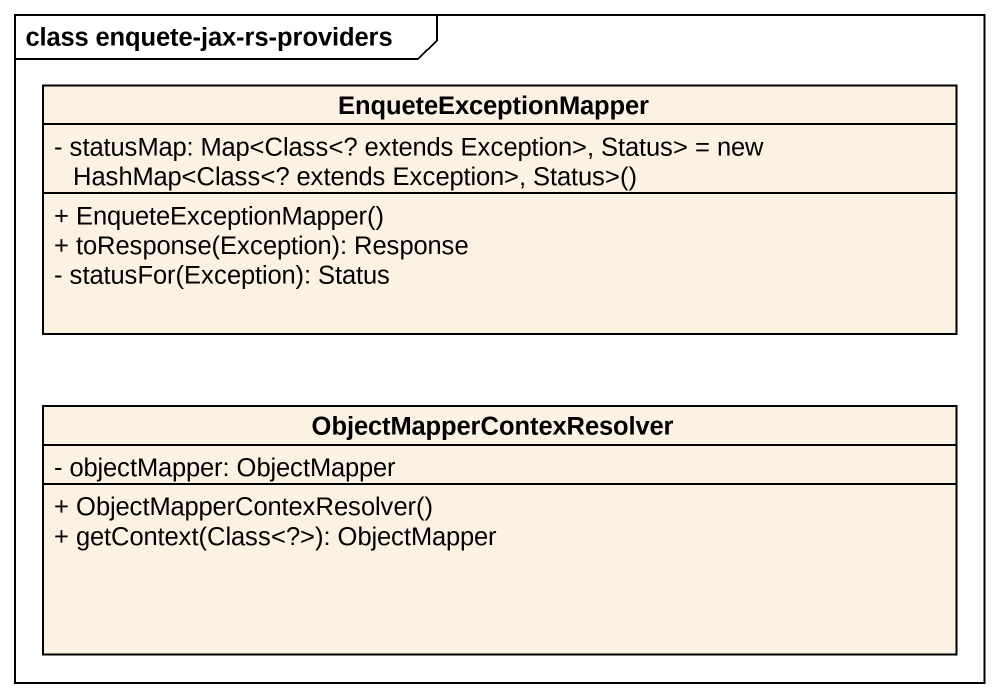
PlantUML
@startuml
mainframe class enquete-jax-rs-providers
hide circle
hide empty members
skinparam classAttributeIconSize 0
class EnqueteExceptionMapper {
  {field} - statusMap: Map<Class<? extends Exception>, Status> = new HashMap<Class<? extends Exception>, Status>()
  + EnqueteExceptionMapper()
  + toResponse(Exception): Response
  - statusFor(Exception): Status
}
class ObjectMapperContexResolver {
  - objectMapper: ObjectMapper
  + ObjectMapperContexResolver()
  + getContext(Class<?>): ObjectMapper
}
@enduml
